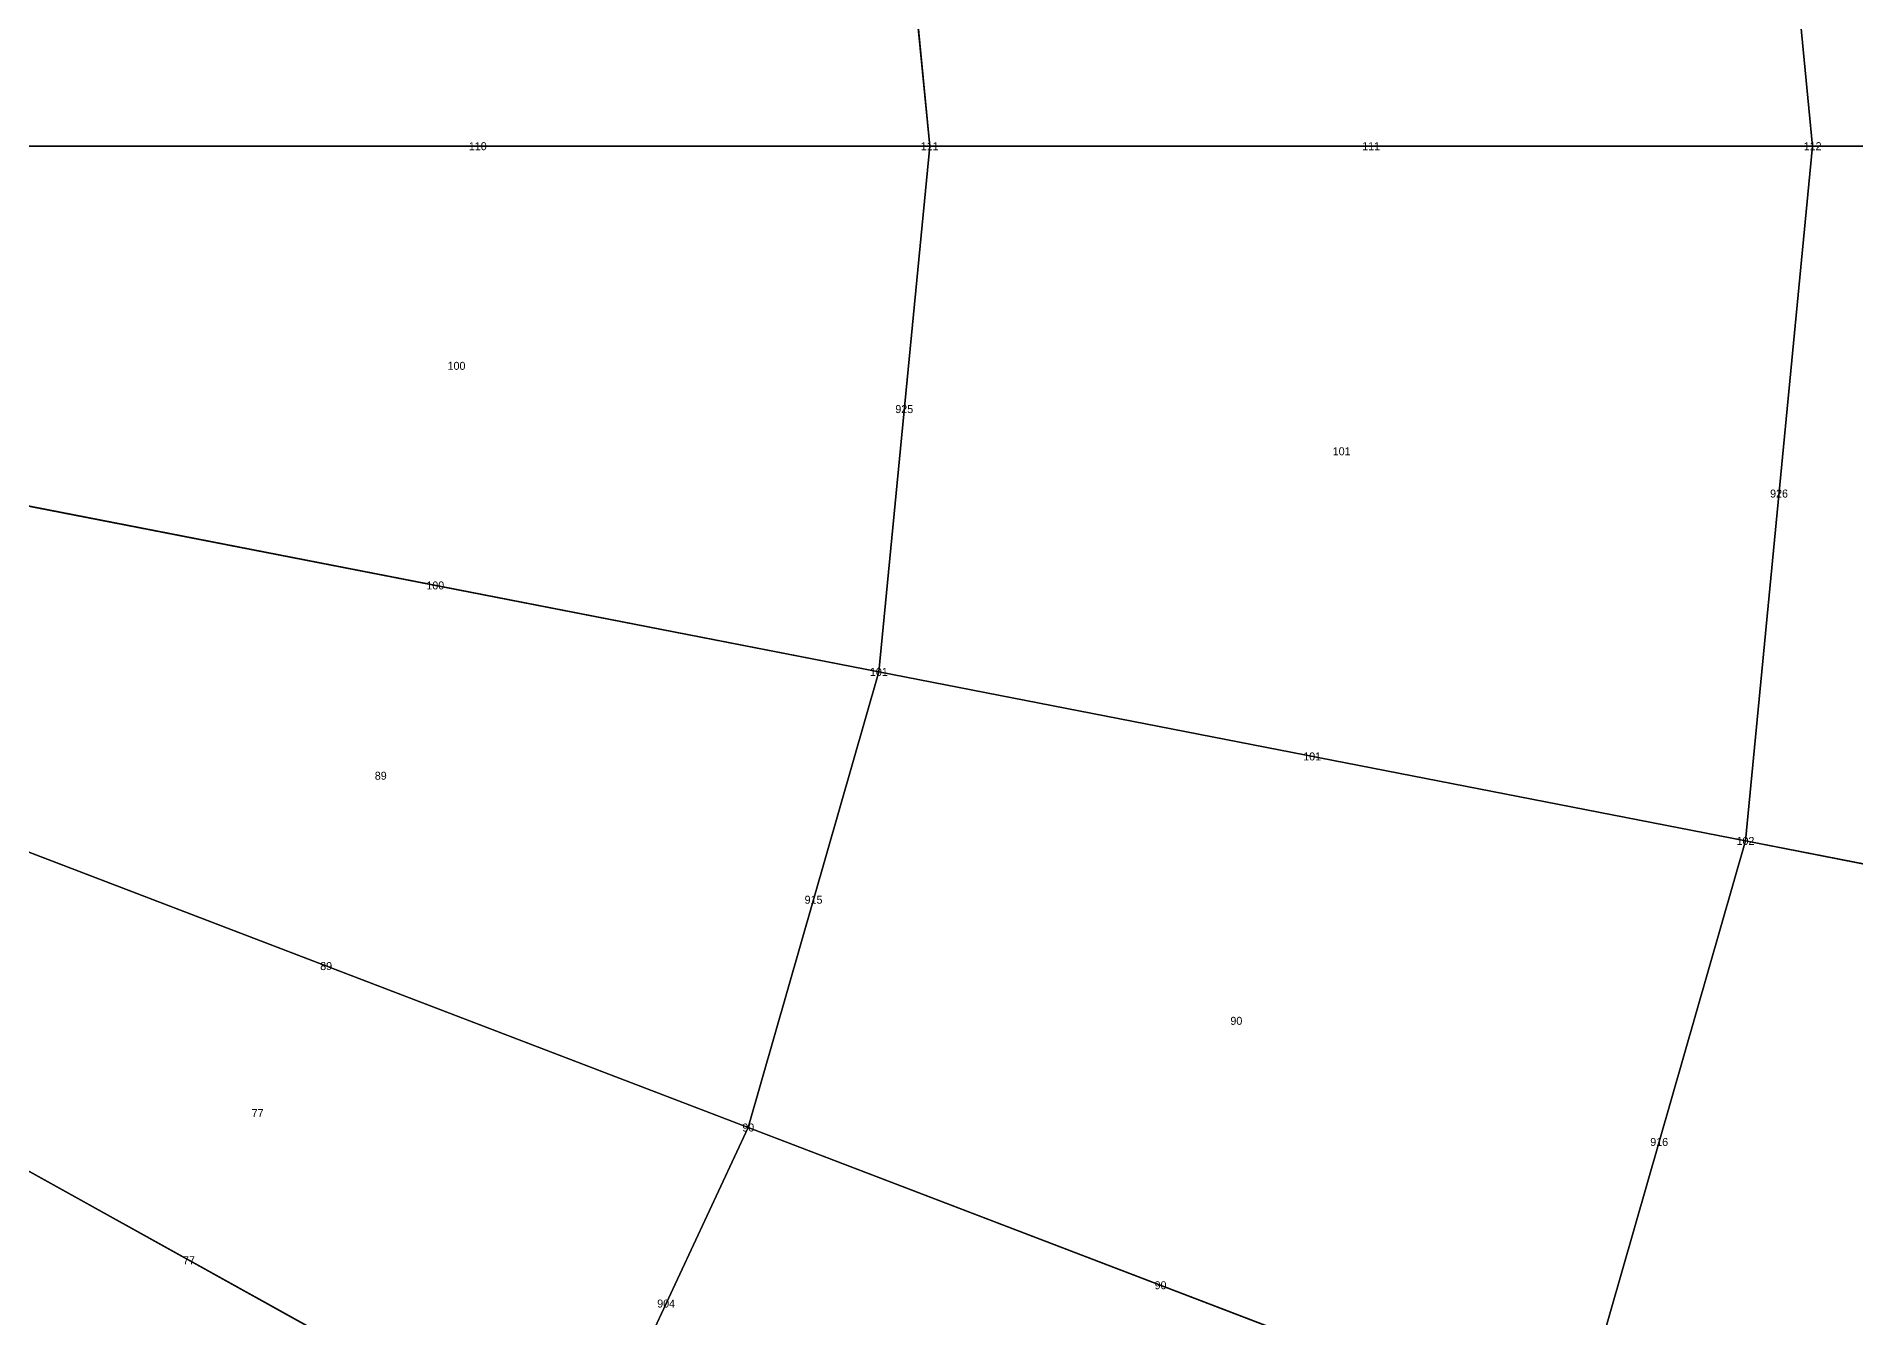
# Model space of a CAD drawing. Header units: metres. Extents: x -1.88 to 1.88, y -1.88 to 1.88.
# Drawn here: x 0.4631 to 0.9177, y -0.2928 to 0.0274 of the extents above; entities that cross this region are included whole.
import ezdxf
from ezdxf.enums import TextEntityAlignment as Align

# ---------------------------------------------------------------- set-up
doc = ezdxf.new("R2010")
doc.units = ezdxf.units.M

msp = doc.modelspace()

# ---------------------------------------------------------------- linework, layer by layer
at = {"layer": 'BRANCHES'}
for p, q in [((0.90692, 0, 2.49174), (0.89014, 0.17366, 2.49174)), ((0.6863, 0, 2.5613), (0.6736, 0.13141, 2.5613)), ((0.46045, 0, 2.61137), (0.6863, 0, 2.5613)), ((0.6736, -0.13141, 2.5613), (0.6863, 0, 2.5613)), ((0.6863, 0, 2.5613), (0.90692, 0, 2.49174)), ((0.89014, -0.17366, 2.49174), (0.90692, 0, 2.49174)), ((0.90692, 0, 2.49174), (1.12064, 0, 2.40321)), ((0.45193, -0.08817, 2.61137), (0.6736, -0.13141, 2.5613)), ((0.64097, -0.24529, 2.5613), (0.6736, -0.13141, 2.5613)), ((0.6736, -0.13141, 2.5613), (0.89014, -0.17366, 2.49174)), ((0.43004, -0.16457, 2.61137), (0.64097, -0.24529, 2.5613)), ((0.84701, -0.32414, 2.49174), (0.89014, -0.17366, 2.49174)), ((0.89014, -0.17366, 2.49174), (1.0999, -0.21458, 2.40321)), ((0.40251, -0.22362, 2.61137), (0.59993, -0.3333, 2.5613)), ((0.59993, -0.3333, 2.5613), (0.64097, -0.24529, 2.5613)), ((0.64097, -0.24529, 2.5613), (0.84701, -0.32414, 2.49174))]:
    msp.add_line(p, q, dxfattribs=at)
at = {"layer": 'Faces'}
for points in [[(0.90692, 0, 2.49174), (0.89014, 0.17366, 2.49174), (1.0999, 0.21458, 2.40321), (1.12064, 0, 2.40321)], [(0.6863, 0, 2.5613), (0.6736, 0.13141, 2.5613), (0.89014, 0.17366, 2.49174), (0.90692, 0, 2.49174)], [(0.46045, 0, 2.61137), (0.45193, 0.08817, 2.61137), (0.6736, 0.13141, 2.5613), (0.6863, 0, 2.5613)], [(0.45193, -0.08817, 2.61137), (0.46045, 0, 2.61137), (0.6863, 0, 2.5613), (0.6736, -0.13141, 2.5613)], [(0.6736, -0.13141, 2.5613), (0.6863, 0, 2.5613), (0.90692, 0, 2.49174), (0.89014, -0.17366, 2.49174)], [(0.89014, -0.17366, 2.49174), (0.90692, 0, 2.49174), (1.12064, 0, 2.40321), (1.0999, -0.21458, 2.40321)], [(0.43004, -0.16457, 2.61137), (0.45193, -0.08817, 2.61137), (0.6736, -0.13141, 2.5613), (0.64097, -0.24529, 2.5613)], [(0.64097, -0.24529, 2.5613), (0.6736, -0.13141, 2.5613), (0.89014, -0.17366, 2.49174), (0.84701, -0.32414, 2.49174)], [(0.40251, -0.22362, 2.61137), (0.43004, -0.16457, 2.61137), (0.64097, -0.24529, 2.5613), (0.59993, -0.3333, 2.5613)], [(0.84701, -0.32414, 2.49174), (0.89014, -0.17366, 2.49174), (1.0999, -0.21458, 2.40321), (1.04662, -0.40052, 2.40321)], [(0.37596, -0.26584, 2.61137), (0.40251, -0.22362, 2.61137), (0.59993, -0.3333, 2.5613), (0.56036, -0.39623, 2.5613)], [(0.59993, -0.3333, 2.5613), (0.64097, -0.24529, 2.5613), (0.84701, -0.32414, 2.49174), (0.79278, -0.44045, 2.49174)], [(0.35406, -0.29439, 2.61137), (0.37596, -0.26584, 2.61137), (0.56036, -0.39623, 2.5613), (0.52771, -0.43878, 2.5613)]]:
    msp.add_3dface(points, dxfattribs=at)
at = {"layer": 'NODI-Estradosso'}
for p in [(0.6863, 0, 2.87076), (0.90692, 0, 2.80887), (0.6736, -0.13141, 2.87076), (0.89014, -0.17366, 2.80887), (0.64097, -0.24529, 2.87076)]:
    msp.add_point(p, dxfattribs=at)
at = {"layer": 'NODI-Intradosso'}
for p in [(0.6863, 0, 2.5613), (0.90692, 0, 2.49174), (0.6736, -0.13141, 2.5613), (0.89014, -0.17366, 2.49174), (0.64097, -0.24529, 2.5613)]:
    msp.add_point(p, dxfattribs=at)

# ---------------------------------------------------------------- texts
at = {"layer": 'BRANCHES-Index'}
for s, p in [('110', (0.57338, 0, 2.58633)), ('111', (0.79661, 0, 2.52652)), ('925', (0.67995, -0.06571, 2.5613)), ('926', (0.89853, -0.08683, 2.49174)), ('100', (0.56277, -0.10979, 2.58633)), ('101', (0.78187, -0.15253, 2.52652)), ('915', (0.65728, -0.18835, 2.5613)), ('89', (0.5355, -0.20493, 2.58633)), ('916', (0.86858, -0.2489, 2.49174)), ('77', (0.50122, -0.27846, 2.58633)), ('90', (0.74399, -0.28471, 2.52652)), ('904', (0.62045, -0.28929, 2.5613))]:
    msp.add_text(s, height=0.002, dxfattribs=at).set_placement(p, align=Align.MIDDLE_CENTER)
at = {"layer": 'Faces-Index'}
for s, p in [('100', (0.56807, -0.0549, 2.58633)), ('101', (0.78924, -0.07627, 2.52652)), ('89', (0.54914, -0.15736, 2.58633)), ('90', (0.76293, -0.21862, 2.52652)), ('77', (0.51836, -0.2417, 2.58633))]:
    msp.add_text(s, height=0.002, dxfattribs=at).set_placement(p, align=Align.MIDDLE_CENTER)
at = {"layer": 'NODI-Index'}
for s, p in [('111', (0.6863, 0, 2.5613)), ('112', (0.90692, 0, 2.49174)), ('101', (0.6736, -0.13141, 2.5613)), ('102', (0.89014, -0.17366, 2.49174)), ('90', (0.64097, -0.24529, 2.5613))]:
    msp.add_text(s, height=0.002, dxfattribs=at).set_placement(p, align=Align.MIDDLE_CENTER)

doc.saveas('drawing.dxf')
